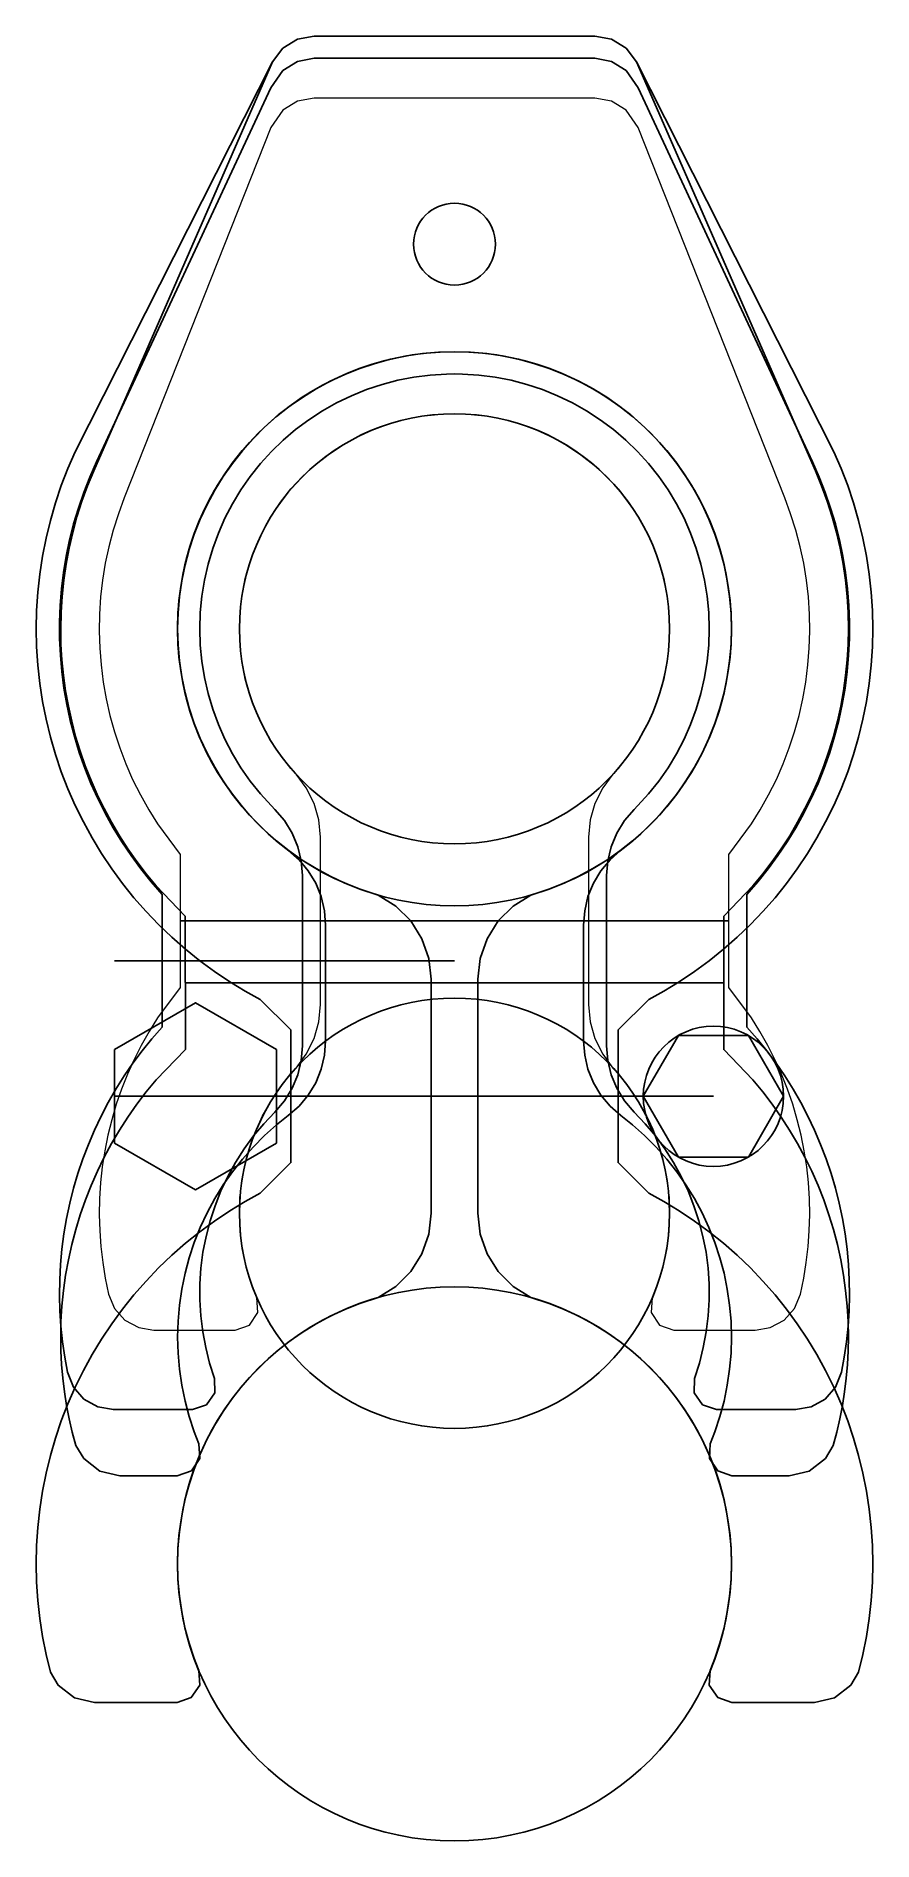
# Model space of a CAD drawing. Header units: inches. Extents: x -17.9 to 17.9, y -51.9 to 25.4.
import ezdxf

# ---------------------------------------------------------------- set-up
doc = ezdxf.new("R2010")
doc.units = ezdxf.units.IN
doc.header["$MEASUREMENT"] = 0
doc.layers.add('EMT12_Outline', color=4, linetype='Continuous')
for name, color, linetype, plot in [('EMT34_Outline', 40, 'Continuous', False), ('EMT34_V2_Outline', 64, 'Continuous', False), ('Holes', 1, 'Continuous', False), ('PVC12_Outline', 60, 'Continuous', False)]:
    doc.layers.add(name, color=color, linetype=linetype, plot=plot)

msp = doc.modelspace()

# ---------------------------------------------------------------- linework, layer by layer
msp.add_line((-11.73, -12.5), (11.73, -12.5))
at = {"color": 6}
msp.add_line((-11.515, -15.15), (11.519, -15.15), dxfattribs=at)
at = {"extrusion": (0, 0, -1)}
msp.add_circle((0, 16.45), 1.75, dxfattribs=at)
for centre, radius in [((0, 0), 11.85), ((0.002, -0.003), 9.2), ((0.002, -25.003), 9.2), ((0, -40), 11.85)]:
    msp.add_circle(centre, radius)
at = {"layer": 'EMT12_Outline', "linetype": 'Continuous', "lineweight": 0, "flags": 128}
msp.add_lwpolyline([(6, 22.7), (-6, 22.7), (-6.72, 22.57), (-7.34, 22.18), (-7.86, 21.44), (-14.13, 5.6), (-14.38, 4.91), (-14.6, 4.22), (-14.79, 3.51), (-14.94, 2.8), (-15.06, 2.08), (-15.14, 1.36), (-15.19, 0.63), (-15.2, -0.1), (-15.18, -0.83), (-15.12, -1.55), (-15.03, -2.28), (-14.9, -3), (-14.74, -3.71), (-14.55, -4.41), (-14.32, -5.1), (-14.06, -5.78), (-13.77, -6.45), (-13.44, -7.1), (-13.08, -7.74), (-12.7, -8.35), (-11.73, -9.66), (-11.73, -15.34), (-12.7, -16.65), (-13.06, -17.23), (-13.4, -17.82), (-13.71, -18.43), (-13.99, -19.06), (-14.24, -19.69), (-14.47, -20.34), (-14.66, -21), (-14.83, -21.66), (-14.96, -22.33), (-15.07, -23.01), (-15.14, -23.69), (-15.19, -24.38), (-15.2, -25.06), (-15.18, -25.75), (-15.13, -26.43), (-15.05, -27.11), (-14.94, -27.78), (-14.8, -28.46), (-14.54, -29.07), (-14.1, -29.57), (-13.51, -29.89), (-12.86, -30), (-9.38, -30), (-8.77, -29.79), (-8.42, -29.25), (-8.46, -28.61), (-8.72, -27.93), (-8.93, -27.23), (-9.08, -26.51), (-9.17, -25.79), (-9.2, -25.06), (-9.18, -24.33), (-9.09, -23.61), (-8.96, -22.89), (-8.76, -22.19), (-8.51, -21.51), (-8.21, -20.84), (-7.85, -20.21), (-7.45, -19.6), (-7, -19.03), (-6.78, -18.79), (-6.34, -18.2), (-6.01, -17.53), (-5.8, -16.82), (-5.73, -16.08), (-5.73, -8.92), (-5.8, -8.18), (-6.01, -7.47), (-6.34, -6.81), (-6.78, -6.22), (-7, -5.98), (-7.44, -5.41), (-7.84, -4.81), (-8.2, -4.18), (-8.5, -3.52), (-8.75, -2.84), (-8.95, -2.15), (-9.09, -1.44), (-9.17, -0.72), (-9.2, 0), (-9.17, 0.72), (-9.09, 1.44), (-8.95, 2.15), (-8.75, 2.84), (-8.5, 3.52), (-8.2, 4.18), (-7.84, 4.81), (-7.44, 5.41), (-7, 5.98), (-6.51, 6.51), (-5.98, 7), (-5.41, 7.44), (-4.81, 7.84), (-4.18, 8.2), (-3.52, 8.5), (-2.84, 8.75), (-2.15, 8.95), (-1.44, 9.09), (-0.72, 9.17), (0, 9.2), (0.72, 9.17), (1.44, 9.09), (2.15, 8.95), (2.84, 8.75), (3.52, 8.5), (4.18, 8.2), (4.81, 7.84), (5.41, 7.44), (5.98, 7), (6.51, 6.51), (7, 5.98), (7.44, 5.41), (7.84, 4.81), (8.2, 4.18), (8.5, 3.52), (8.75, 2.84), (8.95, 2.15), (9.09, 1.44), (9.17, 0.72), (9.2, 0), (9.17, -0.72), (9.09, -1.44), (8.95, -2.15), (8.75, -2.84), (8.5, -3.52), (8.2, -4.18), (7.84, -4.81), (7.44, -5.41), (7, -5.98), (6.78, -6.22), (6.34, -6.81), (6.01, -7.47), (5.8, -8.18), (5.73, -8.92), (5.73, -16.08), (5.8, -16.82), (6.01, -17.53), (6.34, -18.2), (6.78, -18.79), (7, -19.03), (7.45, -19.6), (7.85, -20.21), (8.21, -20.84), (8.51, -21.51), (8.76, -22.19), (8.96, -22.89), (9.09, -23.61), (9.18, -24.33), (9.2, -25.06), (9.17, -25.79), (9.08, -26.51), (8.93, -27.23), (8.72, -27.93), (8.46, -28.61), (8.42, -29.25), (8.77, -29.79), (9.38, -30), (12.86, -30), (13.51, -29.89), (14.1, -29.57), (14.54, -29.07), (14.8, -28.46), (14.94, -27.78), (15.05, -27.11), (15.13, -26.43), (15.18, -25.75), (15.2, -25.06), (15.19, -24.38), (15.14, -23.69), (15.07, -23.01), (14.96, -22.33), (14.83, -21.66), (14.66, -21), (14.47, -20.34), (14.24, -19.69), (13.99, -19.06), (13.71, -18.43), (13.4, -17.82), (13.06, -17.23), (12.7, -16.65), (11.73, -15.34), (11.73, -9.66), (12.7, -8.35), (13.08, -7.74), (13.44, -7.1), (13.77, -6.45), (14.06, -5.78), (14.32, -5.1), (14.55, -4.41), (14.74, -3.71), (14.9, -3), (15.03, -2.28), (15.12, -1.55), (15.18, -0.83), (15.2, -0.1), (15.19, 0.63), (15.14, 1.36), (15.06, 2.08), (14.94, 2.8), (14.79, 3.51), (14.6, 4.22), (14.38, 4.91), (14.13, 5.6), (7.86, 21.44), (7.34, 22.18), (6.72, 22.57)], close=True, dxfattribs=at)
at = {"layer": 'EMT34_Outline'}
msp.add_lwpolyline([(6, 25.35), (6.72, 25.216), (7.344, 24.832), (7.787, 24.249), (16.223, 7.565), (16.538, 6.85), (16.821, 6.122), (17.072, 5.383), (17.291, 4.633), (17.476, 3.874), (17.629, 3.108), (17.747, 2.336), (17.832, 1.56), (17.884, 0.781), (17.901, 0), (17.884, -0.781), (17.832, -1.56), (17.747, -2.336), (17.629, -3.108), (17.476, -3.874), (17.291, -4.633), (17.072, -5.383), (16.821, -6.122), (16.538, -6.85), (16.223, -7.565), (15.878, -8.266), (15.502, -8.95), (15.097, -9.618), (14.663, -10.267), (14.201, -10.897), (13.713, -11.506), (13.198, -12.093), (12.658, -12.658), (12.093, -13.198), (11.506, -13.713), (10.897, -14.201), (10.267, -14.663), (9.618, -15.097), (8.95, -15.502), (8.309, -15.854), (7, -17.163), (7, -22.837), (8.309, -24.146), (8.95, -24.498), (9.618, -24.903), (10.267, -25.337), (10.897, -25.799), (11.506, -26.287), (12.093, -26.802), (12.658, -27.342), (13.198, -27.907), (13.713, -28.494), (14.201, -29.103), (14.663, -29.733), (15.097, -30.382), (15.502, -31.05), (15.878, -31.734), (16.223, -32.435), (16.538, -33.15), (16.821, -33.878), (17.072, -34.617), (17.291, -35.367), (17.476, -36.126), (17.629, -36.892), (17.747, -37.664), (17.832, -38.44), (17.884, -39.219), (17.901, -40), (17.884, -40.781), (17.832, -41.56), (17.747, -42.336), (17.629, -43.108), (17.476, -43.874), (17.291, -44.633), (16.955, -45.189), (16.263, -45.733), (15.405, -45.926), (11.865, -45.925), (11.26, -45.722), (10.902, -45.193), (10.936, -44.556), (11.135, -44.053), (11.352, -43.399), (11.531, -42.733), (11.67, -42.058), (11.77, -41.376), (11.83, -40.689), (11.85, -40), (11.83, -39.311), (11.77, -38.624), (11.67, -37.942), (11.531, -37.267), (11.352, -36.601), (11.135, -35.947), (10.881, -35.306), (10.59, -34.682), (10.262, -34.075), (9.901, -33.488), (9.505, -32.924), (9.078, -32.383), (8.619, -31.868), (8.132, -31.381), (7.617, -30.922), (7.076, -30.495), (6.512, -30.099), (5.925, -29.738), (5.318, -29.41), (4.694, -29.119), (4.053, -28.865), (3.264, -28.608), (2.506, -28.132), (1.873, -27.499), (1.396, -26.74), (1.1, -25.895), (1, -25.005), (1, -14.995), (1.1, -14.105), (1.396, -13.26), (1.873, -12.501), (2.506, -11.868), (3.264, -11.392), (4.053, -11.135), (4.694, -10.881), (5.318, -10.59), (5.925, -10.262), (6.512, -9.901), (7.076, -9.505), (7.617, -9.078), (8.132, -8.619), (8.619, -8.132), (9.078, -7.617), (9.505, -7.076), (9.901, -6.512), (10.262, -5.925), (10.59, -5.318), (10.881, -4.694), (11.135, -4.053), (11.352, -3.399), (11.531, -2.733), (11.67, -2.058), (11.77, -1.376), (11.83, -0.689), (11.85, 0), (11.83, 0.689), (11.77, 1.376), (11.67, 2.058), (11.531, 2.733), (11.352, 3.399), (11.135, 4.053), (10.881, 4.694), (10.59, 5.318), (10.262, 5.925), (9.901, 6.512), (9.505, 7.076), (9.078, 7.617), (8.619, 8.132), (8.132, 8.619), (7.617, 9.078), (7.076, 9.505), (6.512, 9.901), (5.925, 10.262), (5.318, 10.59), (4.694, 10.881), (4.053, 11.135), (3.399, 11.352), (2.733, 11.531), (2.058, 11.67), (1.376, 11.77), (0.689, 11.83), (0, 11.85), (-0.689, 11.83), (-1.376, 11.77), (-2.058, 11.67), (-2.733, 11.531), (-3.399, 11.352), (-4.053, 11.135), (-4.694, 10.881), (-5.318, 10.59), (-5.925, 10.262), (-6.512, 9.901), (-7.076, 9.505), (-7.617, 9.078), (-8.132, 8.619), (-8.619, 8.132), (-9.078, 7.617), (-9.505, 7.076), (-9.901, 6.512), (-10.262, 5.925), (-10.59, 5.318), (-10.881, 4.694), (-11.135, 4.053), (-11.352, 3.399), (-11.531, 2.733), (-11.67, 2.058), (-11.77, 1.376), (-11.83, 0.689), (-11.85, 0), (-11.83, -0.689), (-11.77, -1.376), (-11.67, -2.058), (-11.531, -2.733), (-11.352, -3.399), (-11.135, -4.053), (-10.881, -4.694), (-10.59, -5.318), (-10.262, -5.925), (-9.901, -6.512), (-9.505, -7.076), (-9.078, -7.617), (-8.619, -8.132), (-8.132, -8.619), (-7.617, -9.078), (-7.076, -9.505), (-6.512, -9.901), (-5.925, -10.262), (-5.318, -10.59), (-4.694, -10.881), (-4.053, -11.135), (-3.264, -11.392), (-2.506, -11.868), (-1.873, -12.501), (-1.396, -13.26), (-1.1, -14.105), (-1, -14.995), (-1, -25.005), (-1.1, -25.895), (-1.396, -26.74), (-1.873, -27.499), (-2.506, -28.132), (-3.264, -28.608), (-4.053, -28.865), (-4.694, -29.119), (-5.318, -29.41), (-5.925, -29.738), (-6.512, -30.099), (-7.076, -30.495), (-7.617, -30.922), (-8.132, -31.381), (-8.619, -31.868), (-9.078, -32.383), (-9.505, -32.924), (-9.901, -33.488), (-10.262, -34.075), (-10.59, -34.682), (-10.881, -35.306), (-11.135, -35.947), (-11.352, -36.601), (-11.531, -37.267), (-11.67, -37.942), (-11.77, -38.624), (-11.83, -39.311), (-11.85, -40), (-11.83, -40.689), (-11.77, -41.376), (-11.67, -42.058), (-11.531, -42.733), (-11.352, -43.399), (-11.135, -44.053), (-10.936, -44.556), (-10.902, -45.193), (-11.26, -45.722), (-11.865, -45.925), (-15.405, -45.926), (-16.263, -45.733), (-16.955, -45.189), (-17.291, -44.633), (-17.476, -43.874), (-17.629, -43.108), (-17.747, -42.336), (-17.832, -41.56), (-17.884, -40.781), (-17.901, -40), (-17.884, -39.219), (-17.832, -38.44), (-17.747, -37.664), (-17.629, -36.892), (-17.476, -36.126), (-17.291, -35.367), (-17.072, -34.617), (-16.821, -33.878), (-16.538, -33.15), (-16.223, -32.435), (-15.878, -31.734), (-15.502, -31.05), (-15.097, -30.382), (-14.663, -29.733), (-14.201, -29.103), (-13.713, -28.494), (-13.198, -27.907), (-12.658, -27.342), (-12.093, -26.802), (-11.506, -26.287), (-10.897, -25.799), (-10.267, -25.337), (-9.618, -24.903), (-8.95, -24.498), (-8.309, -24.146), (-7, -22.837), (-7, -17.163), (-8.309, -15.854), (-8.95, -15.502), (-9.618, -15.097), (-10.267, -14.663), (-10.897, -14.201), (-11.506, -13.713), (-12.093, -13.198), (-12.658, -12.658), (-13.198, -12.093), (-13.713, -11.506), (-14.201, -10.897), (-14.663, -10.267), (-15.097, -9.618), (-15.502, -8.95), (-15.878, -8.266), (-16.223, -7.565), (-16.538, -6.85), (-16.821, -6.122), (-17.072, -5.383), (-17.291, -4.633), (-17.476, -3.874), (-17.629, -3.108), (-17.747, -2.336), (-17.832, -1.56), (-17.884, -0.781), (-17.901, 0), (-17.884, 0.781), (-17.832, 1.56), (-17.747, 2.336), (-17.629, 3.108), (-17.476, 3.874), (-17.291, 4.633), (-17.072, 5.383), (-16.821, 6.122), (-16.538, 6.85), (-16.223, 7.565), (-7.787, 24.249), (-7.344, 24.832), (-6.72, 25.216), (-6, 25.35)], close=True, dxfattribs=at)
at = {"layer": 'EMT34_V2_Outline'}
msp.add_lwpolyline([(-7.785, 24.246), (-7.342, 24.829), (-6.718, 25.213), (-5.998, 25.347), (6.002, 25.347), (6.722, 25.213), (7.346, 24.829), (7.789, 24.246), (15.44, 6.749), (15.706, 6.107), (15.944, 5.454), (16.155, 4.793), (16.339, 4.123), (16.495, 3.446), (16.623, 2.763), (16.723, 2.076), (16.795, 1.385), (16.838, 0.692), (16.852, -0.003), (16.839, -0.668), (16.799, -1.333), (16.734, -1.995), (16.642, -2.654), (16.524, -3.309), (16.381, -3.959), (16.212, -4.603), (16.018, -5.24), (15.798, -5.868), (15.554, -6.487), (15.286, -7.097), (14.994, -7.695), (14.678, -8.281), (14.34, -8.854), (13.979, -9.413), (13.597, -9.958), (13.193, -10.487), (12.768, -11), (11.522, -12.3), (11.516, -18), (12.764, -19.3), (13.189, -19.813), (13.593, -20.342), (13.976, -20.887), (14.337, -21.447), (14.676, -22.02), (14.992, -22.606), (15.284, -23.205), (15.553, -23.814), (15.797, -24.434), (16.017, -25.063), (16.211, -25.7), (16.38, -26.344), (16.524, -26.994), (16.642, -27.65), (16.734, -28.309), (16.799, -28.972), (16.839, -29.637), (16.852, -30.303), (16.842, -30.889), (16.811, -31.475), (16.76, -32.06), (16.689, -32.642), (16.597, -33.221), (16.486, -33.797), (16.354, -34.369), (16.203, -34.936), (15.867, -35.492), (15.175, -36.035), (14.317, -36.229), (11.867, -36.228), (11.262, -36.024), (10.904, -35.496), (10.938, -34.859), (11.137, -34.356), (11.354, -33.701), (11.533, -33.035), (11.672, -32.36), (11.772, -31.678), (11.832, -30.992), (11.852, -30.303), (11.832, -29.614), (11.772, -28.927), (11.672, -28.245), (11.533, -27.57), (11.354, -26.904), (11.137, -26.25), (10.883, -25.609), (10.592, -24.984), (10.265, -24.378), (9.903, -23.791), (9.507, -23.226), (9.08, -22.686), (8.621, -22.171), (8.134, -21.683), (7.619, -21.225), (7.119, -20.828), (6.656, -20.42), (6.261, -19.946), (5.943, -19.417), (5.711, -18.846), (5.569, -18.245), (5.522, -17.63), (5.522, -12.676), (5.569, -12.06), (5.711, -11.46), (5.943, -10.888), (6.261, -10.359), (6.656, -9.885), (7.119, -9.477), (7.619, -9.08), (8.134, -8.622), (8.621, -8.135), (9.08, -7.62), (9.507, -7.079), (9.903, -6.514), (10.265, -5.928), (10.592, -5.321), (10.883, -4.696), (11.137, -4.056), (11.354, -3.401), (11.533, -2.736), (11.672, -2.06), (11.772, -1.378), (11.832, -0.692), (11.852, -0.003), (11.832, 0.686), (11.772, 1.373), (11.672, 2.055), (11.533, 2.73), (11.354, 3.396), (11.137, 4.05), (10.883, 4.691), (10.592, 5.316), (10.265, 5.922), (9.903, 6.509), (9.507, 7.074), (9.08, 7.614), (8.621, 8.129), (8.134, 8.617), (7.619, 9.075), (7.078, 9.502), (6.514, 9.898), (5.927, 10.26), (5.32, 10.587), (4.696, 10.878), (4.055, 11.133), (3.401, 11.35), (2.735, 11.528), (2.06, 11.667), (1.378, 11.767), (0.691, 11.827), (0.002, 11.847), (-0.687, 11.827), (-1.374, 11.767), (-2.056, 11.667), (-2.731, 11.528), (-3.397, 11.35), (-4.051, 11.133), (-4.692, 10.878), (-5.316, 10.587), (-5.923, 10.26), (-6.51, 9.898), (-7.074, 9.502), (-7.615, 9.075), (-8.13, 8.617), (-8.617, 8.129), (-9.076, 7.614), (-9.503, 7.074), (-9.899, 6.509), (-10.26, 5.922), (-10.588, 5.316), (-10.879, 4.691), (-11.133, 4.05), (-11.35, 3.396), (-11.529, 2.73), (-11.668, 2.055), (-11.768, 1.373), (-11.828, 0.686), (-11.848, -0.003), (-11.828, -0.692), (-11.768, -1.378), (-11.668, -2.06), (-11.529, -2.736), (-11.35, -3.401), (-11.133, -4.056), (-10.879, -4.696), (-10.588, -5.321), (-10.26, -5.928), (-9.899, -6.514), (-9.503, -7.079), (-9.076, -7.62), (-8.617, -8.135), (-8.13, -8.622), (-7.615, -9.08), (-7.115, -9.477), (-6.652, -9.885), (-6.257, -10.359), (-5.939, -10.888), (-5.707, -11.46), (-5.565, -12.06), (-5.517, -12.676), (-5.517, -17.63), (-5.565, -18.245), (-5.707, -18.846), (-5.939, -19.417), (-6.257, -19.946), (-6.652, -20.42), (-7.115, -20.828), (-7.615, -21.225), (-8.13, -21.683), (-8.617, -22.171), (-9.076, -22.686), (-9.503, -23.226), (-9.899, -23.791), (-10.26, -24.378), (-10.588, -24.984), (-10.879, -25.609), (-11.133, -26.25), (-11.35, -26.904), (-11.529, -27.57), (-11.668, -28.245), (-11.768, -28.927), (-11.828, -29.614), (-11.848, -30.303), (-11.828, -30.992), (-11.768, -31.678), (-11.668, -32.36), (-11.529, -33.035), (-11.35, -33.701), (-11.133, -34.356), (-10.934, -34.859), (-10.899, -35.496), (-11.258, -36.024), (-11.863, -36.228), (-14.312, -36.229), (-15.171, -36.035), (-15.863, -35.492), (-16.199, -34.936), (-16.35, -34.369), (-16.482, -33.797), (-16.593, -33.221), (-16.685, -32.642), (-16.756, -32.06), (-16.807, -31.475), (-16.838, -30.889), (-16.848, -30.303), (-16.835, -29.637), (-16.795, -28.972), (-16.73, -28.309), (-16.638, -27.65), (-16.52, -26.994), (-16.376, -26.344), (-16.207, -25.7), (-16.012, -25.063), (-15.793, -24.434), (-15.549, -23.814), (-15.28, -23.205), (-14.988, -22.606), (-14.672, -22.02), (-14.333, -21.447), (-13.972, -20.887), (-13.589, -20.342), (-13.185, -19.813), (-12.76, -19.3), (-11.512, -18), (-11.517, -12.3), (-12.764, -11), (-13.189, -10.487), (-13.593, -9.958), (-13.975, -9.413), (-14.336, -8.854), (-14.674, -8.281), (-14.99, -7.695), (-15.282, -7.097), (-15.55, -6.487), (-15.794, -5.868), (-16.013, -5.24), (-16.208, -4.603), (-16.377, -3.959), (-16.52, -3.309), (-16.638, -2.654), (-16.73, -1.995), (-16.795, -1.333), (-16.835, -0.668), (-16.848, -0.003), (-16.834, 0.692), (-16.791, 1.385), (-16.719, 2.076), (-16.619, 2.763), (-16.491, 3.446), (-16.335, 4.123), (-16.151, 4.793), (-15.94, 5.454), (-15.701, 6.107), (-15.436, 6.749)], close=True, dxfattribs=at)
at = {"layer": 'Holes', "extrusion": (-1, 6.12323e-17, 0)}
for p, q in [((-14.541, -14.2), (0, -14.2)), ((-14.541, -20), (0, -20))]:
    msp.add_line(p, q, dxfattribs=at)
at = {"layer": 'Holes', "extrusion": (1, -1.83697e-16, 0)}
msp.add_line((11.077, -20), (0, -20), dxfattribs=at)
at = {"layer": 'Holes'}
for points in [[(-7.613, -22), (-7.613, -18), (-11.077, -16), (-14.541, -18), (-14.541, -22), (-11.077, -24)], [(14.077, -20), (12.577, -17.402), (9.577, -17.402), (8.077, -20), (9.577, -22.598), (12.577, -22.598)]]:
    msp.add_lwpolyline(points, close=True, dxfattribs=at)
msp.add_circle((11.077, -20), 3, dxfattribs=at)
at = {"layer": 'PVC12_Outline'}
msp.add_lwpolyline([(-7.86, 23.136), (-15.318, 7.138), (-15.604, 6.49), (-15.862, 5.831), (-16.093, 5.161), (-16.295, 4.482), (-16.468, 3.796), (-16.613, 3.102), (-16.728, 2.404), (-16.814, 1.701), (-16.871, 0.995), (-16.898, 0.287), (-16.895, -0.421), (-16.862, -1.129), (-16.8, -1.834), (-16.709, -2.537), (-16.588, -3.234), (-16.438, -3.927), (-16.259, -4.612), (-16.051, -5.289), (-15.815, -5.957), (-15.552, -6.614), (-15.261, -7.26), (-14.943, -7.893), (-14.6, -8.512), (-14.23, -9.117), (-13.836, -9.705), (-13.417, -10.276), (-12.975, -10.829), (-12.51, -11.363), (-12.51, -17.037), (-12.945, -17.535), (-13.36, -18.051), (-13.756, -18.582), (-14.13, -19.128), (-14.482, -19.689), (-14.812, -20.262), (-15.119, -20.849), (-15.403, -21.447), (-15.664, -22.055), (-15.9, -22.674), (-16.112, -23.301), (-16.3, -23.936), (-16.462, -24.577), (-16.599, -25.225), (-16.711, -25.877), (-16.797, -26.534), (-16.857, -27.193), (-16.891, -27.854), (-16.9, -28.516), (-16.882, -29.178), (-16.839, -29.838), (-16.769, -30.497), (-16.674, -31.152), (-16.554, -31.803), (-16.305, -32.436), (-15.859, -32.95), (-15.266, -33.284), (-14.595, -33.4), (-11.208, -33.4), (-10.612, -33.203), (-10.251, -32.691), (-10.266, -32.064), (-10.476, -31.412), (-10.644, -30.749), (-10.77, -30.076), (-10.854, -29.396), (-10.896, -28.713), (-10.894, -28.028), (-10.849, -27.345), (-10.761, -26.666), (-10.631, -25.994), (-10.459, -25.332), (-10.246, -24.681), (-9.992, -24.045), (-9.699, -23.427), (-9.368, -22.827), (-9, -22.25), (-8.596, -21.698), (-8.158, -21.171), (-7.688, -20.673), (-7.278, -20.195), (-6.948, -19.659), (-6.707, -19.078), (-6.559, -18.466), (-6.51, -17.838), (-6.51, -10.562), (-6.559, -9.934), (-6.707, -9.322), (-6.948, -8.741), (-7.278, -8.205), (-7.688, -7.727), (-8.3, -7.066), (-8.735, -6.519), (-9.135, -5.946), (-9.497, -5.349), (-9.821, -4.729), (-10.103, -4.09), (-10.345, -3.435), (-10.544, -2.765), (-10.699, -2.084), (-10.811, -1.394), (-10.878, -0.698), (-10.9, 0), (-10.878, 0.698), (-10.811, 1.394), (-10.699, 2.084), (-10.544, 2.765), (-10.345, 3.435), (-10.103, 4.09), (-9.821, 4.729), (-9.497, 5.349), (-9.135, 5.946), (-8.735, 6.519), (-8.3, 7.066), (-7.83, 7.583), (-7.328, 8.069), (-6.796, 8.522), (-6.236, 8.94), (-5.65, 9.321), (-5.042, 9.664), (-4.412, 9.967), (-3.764, 10.229), (-3.101, 10.449), (-2.425, 10.627), (-1.74, 10.76), (-1.047, 10.85), (-0.349, 10.894), (0, 10.9), (0.349, 10.894), (1.047, 10.85), (1.74, 10.76), (2.425, 10.627), (3.101, 10.449), (3.764, 10.229), (4.412, 9.967), (5.042, 9.664), (5.65, 9.321), (6.236, 8.94), (6.796, 8.522), (7.328, 8.069), (7.83, 7.583), (8.3, 7.066), (8.735, 6.519), (9.135, 5.946), (9.497, 5.349), (9.821, 4.729), (10.103, 4.09), (10.345, 3.435), (10.544, 2.765), (10.699, 2.084), (10.811, 1.394), (10.878, 0.698), (10.9, 0), (10.878, -0.698), (10.811, -1.394), (10.699, -2.084), (10.544, -2.765), (10.345, -3.435), (10.103, -4.09), (9.821, -4.729), (9.497, -5.349), (9.135, -5.946), (8.735, -6.519), (8.3, -7.066), (7.688, -7.727), (7.278, -8.205), (6.948, -8.741), (6.707, -9.322), (6.559, -9.934), (6.51, -10.562), (6.51, -17.838), (6.559, -18.466), (6.707, -19.078), (6.948, -19.659), (7.278, -20.195), (7.688, -20.673), (8.158, -21.171), (8.596, -21.698), (9, -22.25), (9.368, -22.827), (9.699, -23.427), (9.992, -24.045), (10.246, -24.681), (10.459, -25.332), (10.631, -25.994), (10.761, -26.666), (10.849, -27.345), (10.894, -28.028), (10.896, -28.713), (10.854, -29.396), (10.77, -30.076), (10.644, -30.749), (10.476, -31.412), (10.266, -32.064), (10.251, -32.691), (10.612, -33.203), (11.208, -33.4), (14.595, -33.4), (15.266, -33.284), (15.859, -32.95), (16.305, -32.436), (16.554, -31.803), (16.674, -31.152), (16.769, -30.497), (16.839, -29.838), (16.882, -29.178), (16.9, -28.516), (16.891, -27.854), (16.857, -27.193), (16.797, -26.534), (16.711, -25.877), (16.599, -25.225), (16.462, -24.577), (16.3, -23.936), (16.112, -23.301), (15.9, -22.674), (15.664, -22.055), (15.403, -21.447), (15.119, -20.849), (14.812, -20.262), (14.482, -19.689), (14.13, -19.128), (13.756, -18.582), (13.36, -18.051), (12.945, -17.535), (12.51, -17.037), (12.51, -11.363), (12.975, -10.829), (13.417, -10.276), (13.836, -9.705), (14.23, -9.117), (14.6, -8.512), (14.943, -7.893), (15.261, -7.26), (15.552, -6.614), (15.815, -5.957), (16.051, -5.289), (16.259, -4.612), (16.438, -3.927), (16.588, -3.234), (16.709, -2.537), (16.8, -1.834), (16.862, -1.129), (16.895, -0.421), (16.898, 0.287), (16.871, 0.995), (16.814, 1.701), (16.728, 2.404), (16.613, 3.102), (16.468, 3.796), (16.295, 4.482), (16.093, 5.161), (15.862, 5.831), (15.604, 6.49), (15.318, 7.138), (7.86, 23.136), (7.344, 23.882), (6.72, 24.266), (6, 24.4), (-6, 24.4), (-6.72, 24.266), (-7.344, 23.882)], close=True, dxfattribs=at)

doc.saveas('drawing.dxf')
